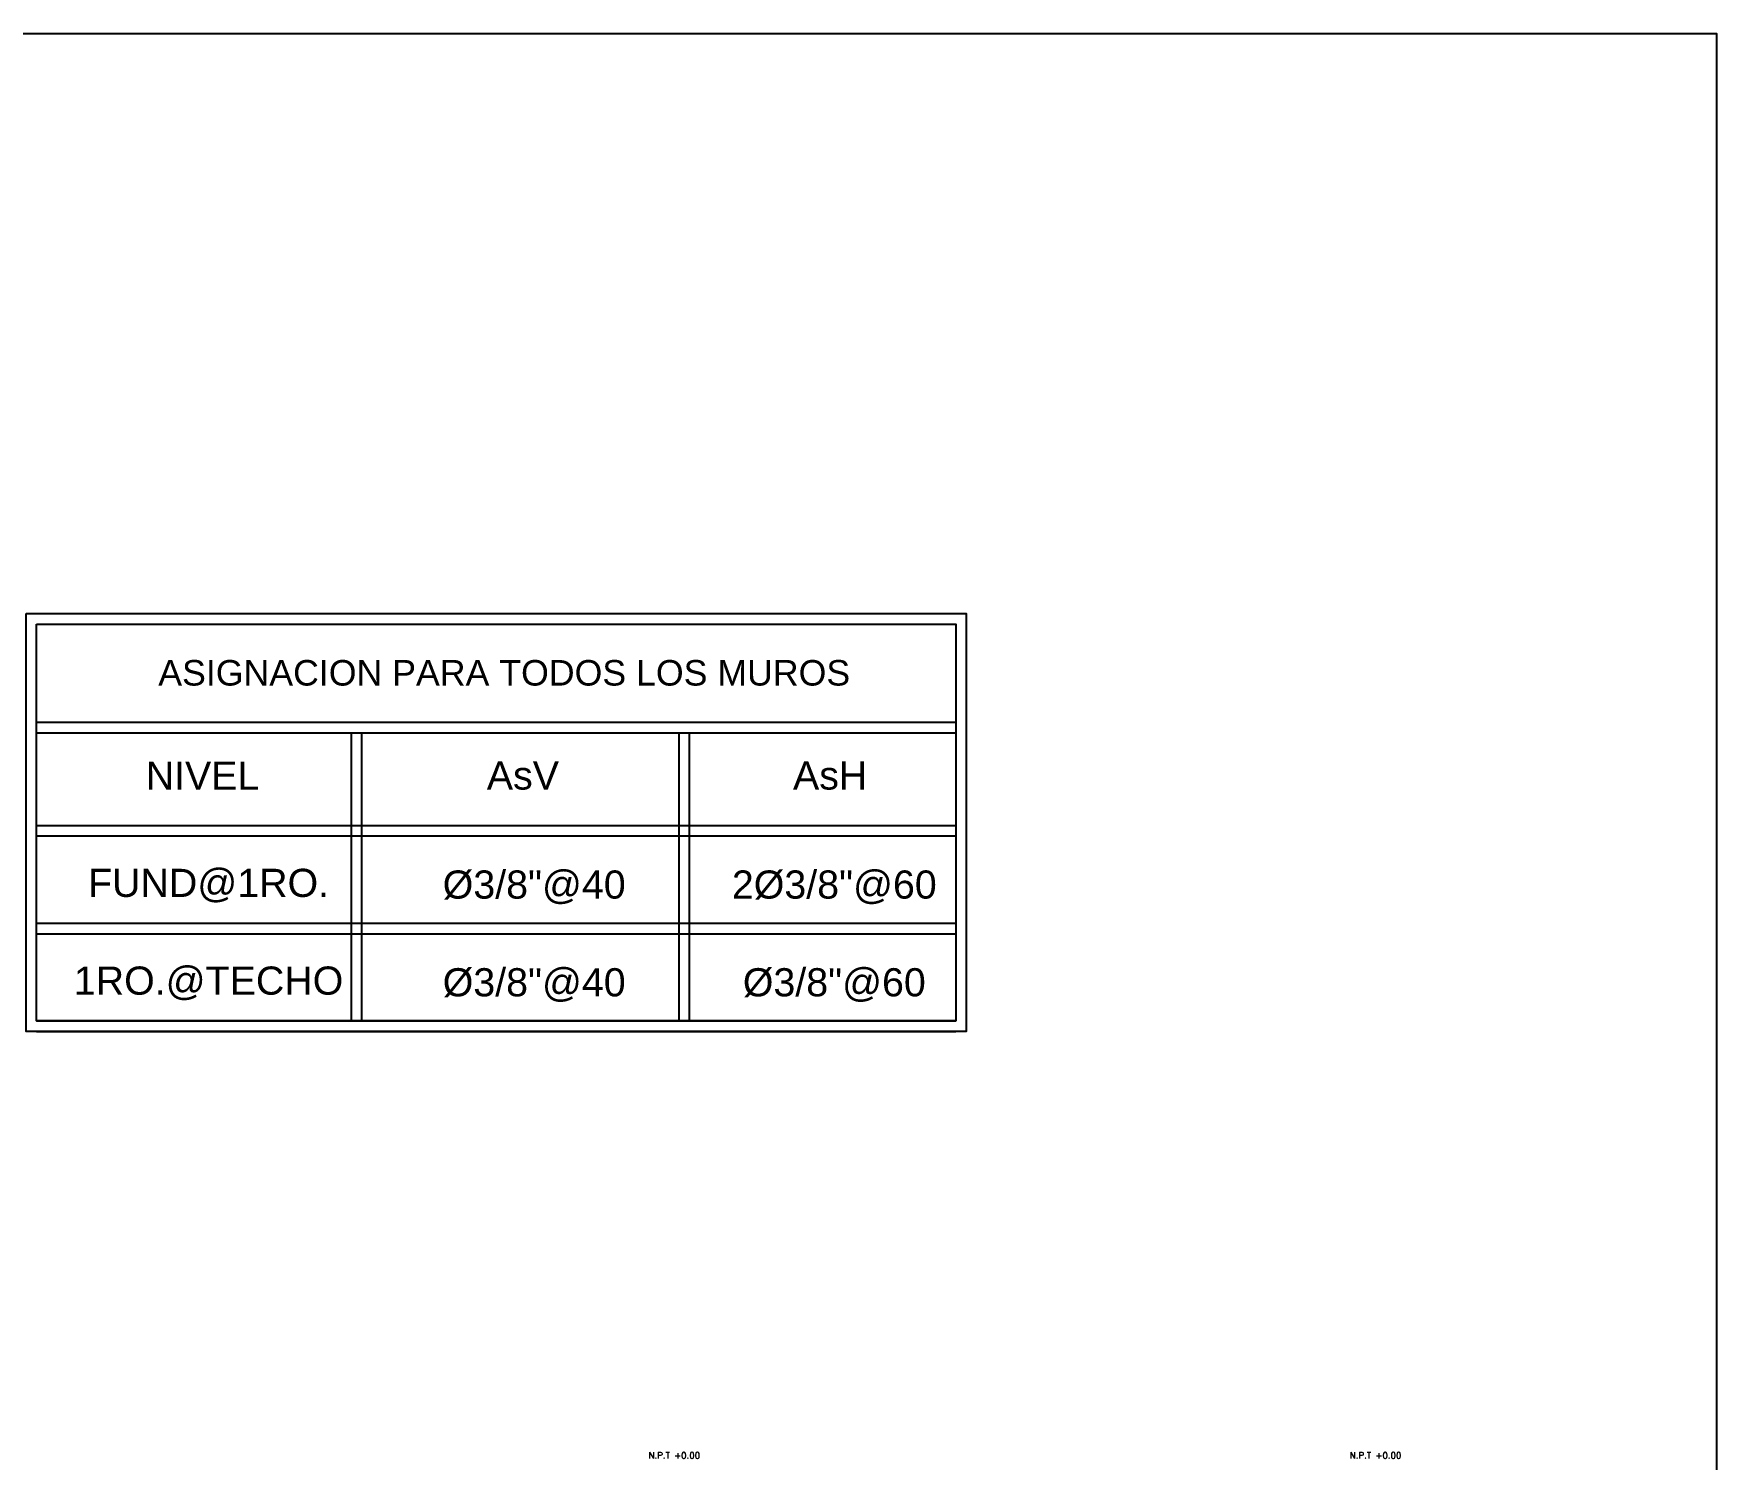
# Model space of a CAD drawing. Header units: metres. Extents: x -25 to 234, y -25 to 53.
# Drawn here: x 15.11 to 23.12, y -17.01 to -10.22 of the extents above; entities that cross this region are included whole.
import ezdxf
from ezdxf.enums import TextEntityAlignment as Align

# ---------------------------------------------------------------- set-up
doc = ezdxf.new("R2010")
doc.units = ezdxf.units.M
doc.header["$LTSCALE"] = 0.1
doc.header["$MEASUREMENT"] = 0
doc.linetypes.add('CONTINUA', pattern=[0])
doc.layers.add('DIMZAPATA', color=4, linetype='Continuous')
doc.styles.add('Arial', font='arial.ttf')
doc.styles.add('SMPLEX', font='simplex.shx')

msp = doc.modelspace()

# ---------------------------------------------------------------- linework, layer by layer
at = {"color": 6}
for p, q in [((15.123, -13.4995), (19.4991, -13.4995)), ((15.123, -13.5495), (19.4991, -13.5495)), ((16.6198, -13.5495), (16.6198, -14.9224)), ((16.6698, -13.5495), (16.6698, -14.9224)), ((18.18, -13.5495), (18.18, -14.9224)), ((18.23, -13.5495), (18.23, -14.9224)), ((15.123, -13.9914), (19.4991, -13.9914)), ((15.123, -14.0414), (19.4991, -14.0414)), ((15.123, -14.4569), (19.4991, -14.4569)), ((15.123, -14.5069), (19.4991, -14.5069)), ((15.123, -14.9224), (19.4991, -14.9224)), ((15.123, -14.9724), (19.4991, -14.9724))]:
    msp.add_line(p, q, dxfattribs=at)
for points in [[(15.073, -12.9822), (19.5491, -12.9822), (19.5491, -14.9724), (15.073, -14.9724)], [(15.123, -13.0322), (19.4991, -13.0322), (19.4991, -14.9224), (15.123, -14.9224)]]:
    msp.add_lwpolyline(points, close=True, dxfattribs=at)
at = {"layer": 'DIMZAPATA', "linetype": 'CONTINUA'}
msp.add_lwpolyline([(-5.4557, -10.2199), (23.1199, -10.2199), (23.1199, -25.0642), (-5.4557, -25.0642)], close=True, dxfattribs=at)

# ---------------------------------------------------------------- texts
at = {"style": 'Arial'}
for s, height, p in [('ASIGNACION PARA TODOS LOS MUROS', 0.121607, (17.3491, -13.2642)), ('NIVEL', 0.1341, (15.9128, -13.7543)), ('AsV', 0.1341, (17.438, -13.7543)), ('AsH', 0.1341, (18.9009, -13.7543)), ('FUND@1RO.', 0.1341, (15.9415, -14.2747)), ('%%C3/8"@40', 0.1341, (17.4918, -14.2827)), ('2%%C3/8"@60', 0.134103, (18.9206, -14.2827)), ('1RO.@TECHO', 0.1341, (15.9415, -14.7402)), ('%%C3/8"@40', 0.1341, (17.4918, -14.7482)), ('%%C3/8"@60', 0.1341, (18.9206, -14.7482))]:
    msp.add_text(s, height=height, dxfattribs=at).set_placement(p, align=Align.MIDDLE)
at = {"color": 4, "char_height": 0.03, "attachment_point": 5, "style": 'SMPLEX'}
for insert in [(18.1588, -16.9921), (21.4975, -16.9921)]:
    msp.add_mtext('{\\fRomanS|b1|i0|c0|p2;N.P.T +0.00}', dxfattribs=dict(at, insert=insert))

doc.saveas('drawing.dxf')
